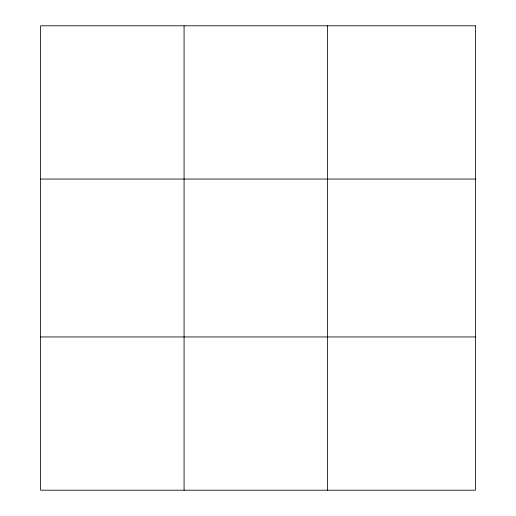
<?xml version="1.0" encoding="UTF-8"?>
<svg xmlns="http://www.w3.org/2000/svg" width="516" height="516" viewBox="0 0 516 516"><rect width="100%" height="100%" fill="white"/><g stroke="black" fill="none" stroke-linecap="round" stroke-linejoin="round"><path stroke-width="0.77" d="M184.077 25.8L184.077 490.2M327.57 25.8L327.57 490.2M40.583 179.052L475.417 179.052M40.583 336.948L475.417 336.948M475.417 25.8L475.417 490.2L40.583 490.2L40.583 25.8L475.417 25.8"/></g></svg>
